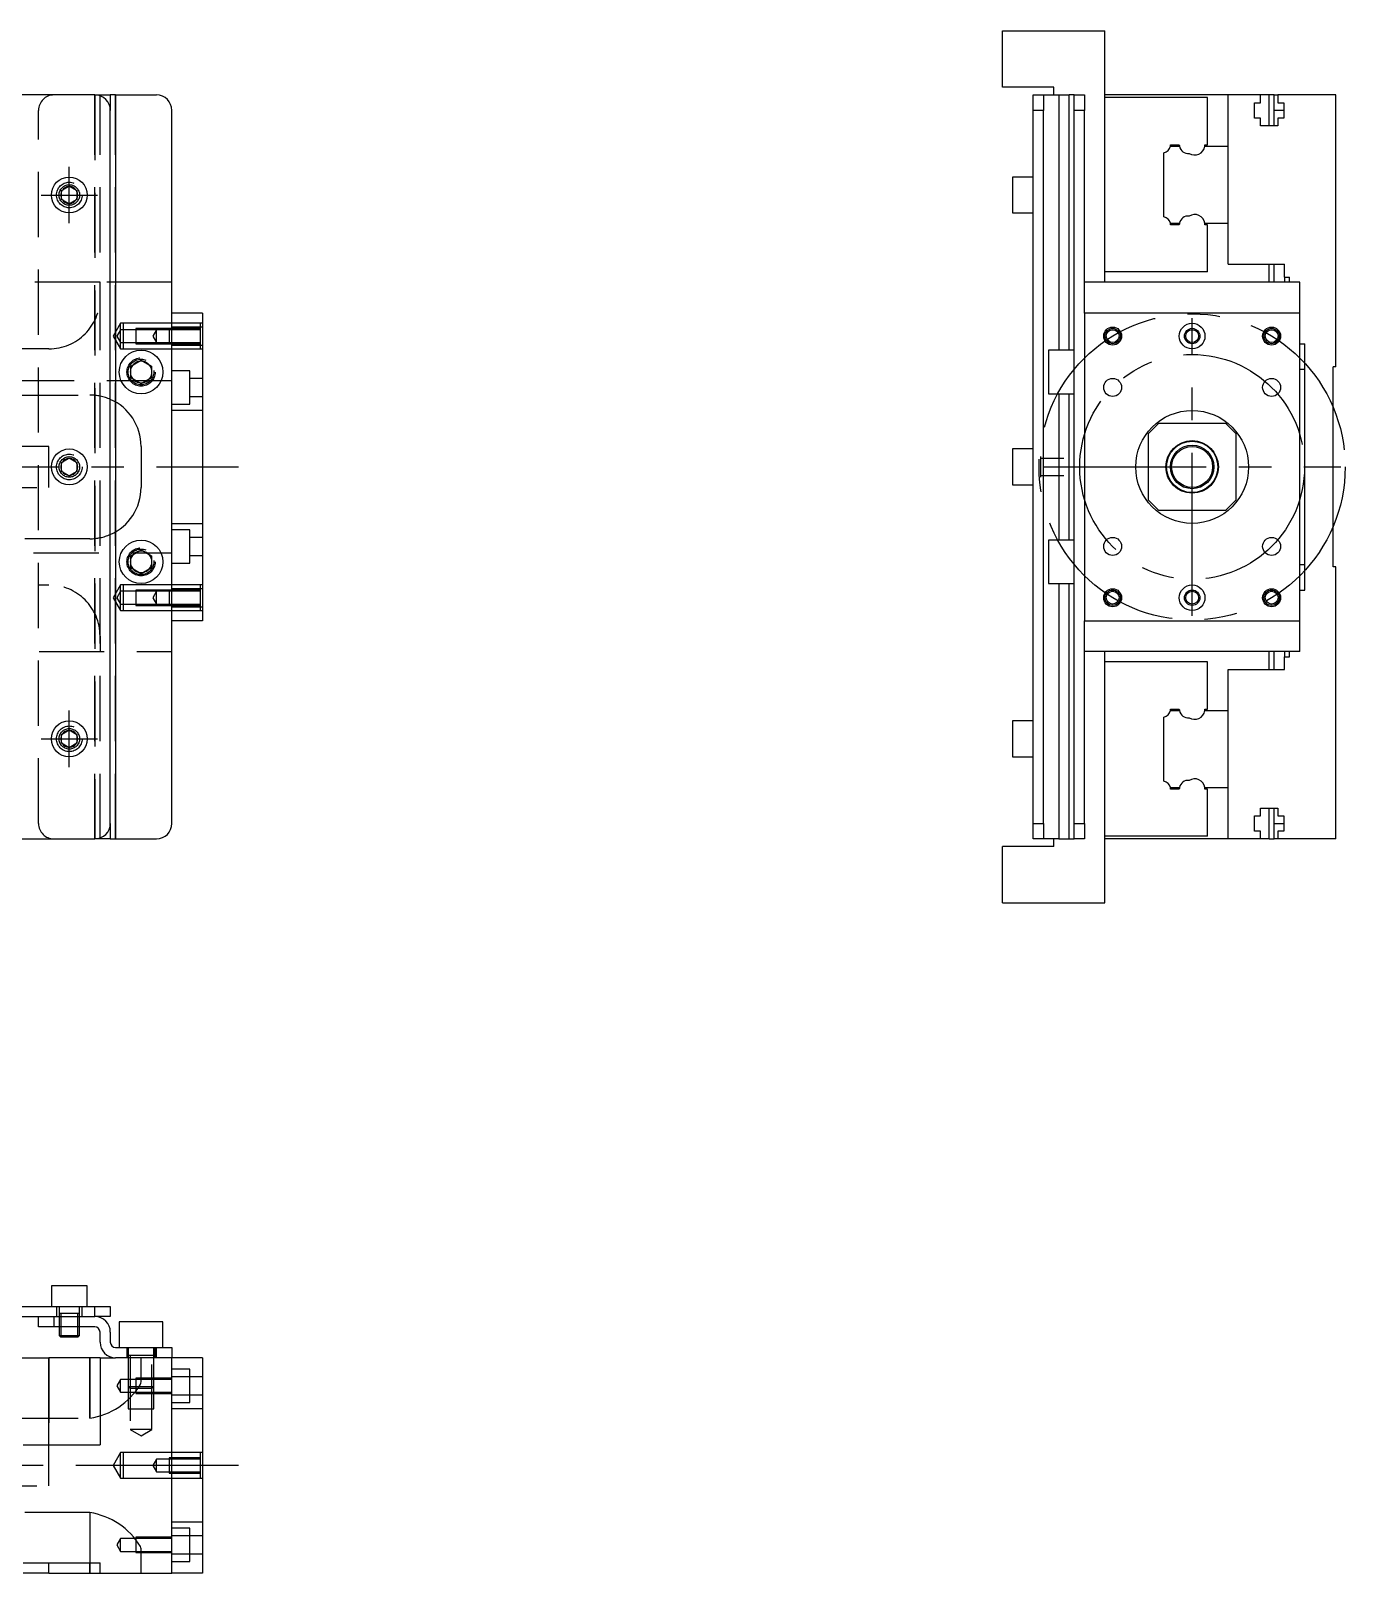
# Model space of a CAD drawing. Extents: x -5 to 735, y -266 to 87.
# Drawn here: x 478.5 to 734.8, y -215.6 to 85 of the extents above; entities that cross this region are included whole.
import ezdxf

# ---------------------------------------------------------------- set-up
doc = ezdxf.new("R2010")
doc.units = 0
doc.linetypes.add('CENTER', pattern=[50.8, 31.75, -6.35, 6.35, -6.35])
doc.linetypes.add('DASHED', pattern=[19.05, 12.7, -6.35])
doc.layers.get('0').update_dxf_attribs({"linetype": 'CONTINUOUS'})
doc.layers.add('CENTER', color=1, linetype='CENTER')

msp = doc.modelspace()

# ---------------------------------------------------------------- linework, layer by layer
at = {"color": 7, "linetype": 'CONTINUOUS'}
for p, q in [((667.97, 74), (667.97, 85)), ((667.97, 85), (687.97, 85)), ((687.97, 36), (687.97, 85)), ((491, 72.5), (3, 72.5)), ((491, 72.5), (494, 72.5)), ((494, 72.5), (494, 69.5)), ((495, 72.5), (494, 72.5)), ((495, 72.5), (495, -72.5)), ((495, 72.5), (503, 72.5)), ((677.97, 74), (667.97, 74)), ((673.97, 72.5), (675.97, 72.5)), ((673.97, 69.5), (673.97, 72.5)), ((675.97, 72.5), (675.97, 69.5)), ((675.97, 72.5), (678.97, 72.5)), ((677.97, 72.5), (677.97, 74)), ((678.97, 72.5), (678.97, 22.75)), ((678.97, 72.5), (680.97, 72.5)), ((680.97, 22.75), (680.97, 72.5)), ((681.97, 72.5), (680.97, 72.5)), ((681.97, 72.5), (683.97, 72.5)), ((681.97, 69.5), (681.97, 72.5)), ((683.97, 72.5), (683.97, 69.5)), ((711.97, 72.5), (687.97, 72.5)), ((718.27, 72.5), (711.97, 72.5)), ((711.97, 62.5), (711.97, 72.5)), ((719.97, 72.5), (718.27, 72.5)), ((718.27, 71), (718.27, 72.5)), ((719.97, 66.5), (719.97, 72.5)), ((720.97, 72.5), (719.97, 72.5)), ((720.97, 72.5), (721.67, 72.5)), ((720.97, 69.5), (720.97, 72.5)), ((721.67, 72.5), (721.67, 71)), ((732.97, 72.5), (721.67, 72.5)), ((732.97, 19.5), (732.97, 72.5)), ((494, -69.5), (494, 69.5)), ((506, -69.5), (506, 69.5)), ((675.97, 69.5), (673.97, 69.5)), ((673.97, -69.5), (673.97, 69.5)), ((675.97, -69.5), (675.97, 69.5)), ((683.97, 69.5), (681.97, 69.5)), ((681.97, -69.5), (681.97, 69.5)), ((683.97, 36), (683.97, 69.5)), ((707.97, 72), (687.97, 72)), ((707.97, 62.8), (707.97, 72)), ((717.12, 71), (718.27, 71)), ((717.12, 68), (717.12, 71)), ((722.82, 69.5), (720.97, 69.5)), ((720.97, 66.5), (720.97, 69.5)), ((721.67, 71), (722.82, 71)), ((722.82, 71), (722.82, 68)), ((718.27, 68), (717.12, 68)), ((718.27, 66.5), (718.27, 68)), ((721.67, 66.5), (718.27, 66.5)), ((721.67, 68), (721.67, 66.5)), ((722.82, 68), (721.67, 68)), ((699.47, 48.75), (699.47, 61.25)), ((700.72, 62.5), (702.5, 62.5)), ((700.77, 62.8), (702.47, 62.8)), ((707.45, 62.5), (711.97, 62.5)), ((707.47, 62.8), (707.97, 62.8)), ((711.97, 47.5), (711.97, 62.5)), ((711.97, 47.5), (711.97, 62.5)), ((484.5, 53.87), (486, 54.73)), ((486, 54.73), (487.5, 53.87)), ((669.97, 56.5), (669.97, 53)), ((673.97, 56.5), (669.97, 56.5)), ((484.5, 52.13), (484.5, 53.87)), ((486, 51.27), (484.5, 52.13)), ((487.5, 52.13), (486, 51.27)), ((487.5, 53.87), (487.5, 52.13)), ((669.97, 53), (669.97, 49.5)), ((669.97, 49.5), (673.97, 49.5)), ((700.72, 47.5), (702.5, 47.5)), ((702.47, 47.2), (700.77, 47.2)), ((707.45, 47.5), (711.97, 47.5)), ((707.97, 47.2), (707.47, 47.2)), ((707.97, 38), (707.97, 47.2)), ((711.97, 39.5), (711.97, 47.5)), ((711.97, 39.5), (722.97, 39.5)), ((719.97, 36), (719.97, 39.5)), ((720.97, 36), (720.97, 39.5)), ((722.97, 37), (722.97, 39.5)), ((707.97, 38), (687.97, 38)), ((722.97, 37), (723.97, 37)), ((722.97, 37), (722.97, 36)), ((723.97, 36), (723.97, 37)), ((506, -36), (506, 36)), ((683.97, 30), (683.97, 36)), ((683.97, 30), (683.97, 36)), ((725.97, 36), (683.97, 36)), ((725.97, 30), (725.97, 36)), ((512, 30), (506, 30)), ((512, 30), (512, -30)), ((683.97, 30), (683.97, -30)), ((725.97, 30), (683.97, 30)), ((725.97, -30), (725.97, 30)), ((676.97, 22.75), (676.97, 18.5)), ((681.97, 22.75), (676.97, 22.75)), ((725.97, 24), (726.97, 24)), ((726.97, -24), (726.97, 24)), ((498, 19.65), (500, 20.81)), ((498, 17.35), (498, 19.65)), ((500, 20.81), (502, 19.65)), ((502, 19.65), (502, 17.35)), ((676.97, 18.5), (676.97, 14.25)), ((726.97, 19), (725.97, 19)), ((732.47, -19.5), (732.47, 19.5)), ((732.97, 19.5), (732.47, 19.5)), ((500, 16.19), (498, 17.35)), ((502, 17.35), (500, 16.19)), ((676.97, 14.25), (681.97, 14.25)), ((678.97, 14.25), (678.97, -14.25)), ((680.97, -14.25), (680.97, 14.25)), ((698.47, 8.5), (696.47, 6.5)), ((696.47, -6.5), (696.47, 6.5)), ((698.47, 8.5), (711.47, 8.5)), ((713.47, 6.5), (711.47, 8.5)), ((713.47, 6.5), (713.47, -6.5)), ((669.97, 3.5), (669.97, 0)), ((673.97, 3.5), (669.97, 3.5)), ((484.5, 0.87), (486, 1.73)), ((484.5, -0.87), (484.5, 0.87)), ((486, 1.73), (487.5, 0.87)), ((487.5, 0.87), (487.5, -0.87)), ((669.97, 0), (669.97, -3.5)), ((675.37, 2), (675.37, 1.65)), ((675.37, 2), (675.37, 0)), ((675.37, 2), (675.37, -2)), ((675.37, 1.65), (675.37, 0)), ((675.97, 1.65), (675.37, 1.65)), ((675.37, 0), (675.37, -1.42)), ((677.97, 1.65), (675.97, 1.65)), ((679.97, 1.65), (677.97, 1.65)), ((486, -1.73), (484.5, -0.87)), ((487.5, -0.87), (486, -1.73)), ((675.37, -1.42), (675.37, -2)), ((675.37, -1.65), (675.97, -1.65)), ((675.97, -1.65), (677.97, -1.65)), ((677.97, -1.65), (679.97, -1.65)), ((669.97, -3.5), (673.97, -3.5)), ((696.47, -6.5), (698.47, -8.5)), ((711.47, -8.5), (698.47, -8.5)), ((711.47, -8.5), (713.47, -6.5)), ((676.97, -14.25), (676.97, -18.5)), ((681.97, -14.25), (676.97, -14.25)), ((498, -17.35), (500, -16.19)), ((498, -19.65), (498, -17.35)), ((500, -16.19), (502, -17.35)), ((502, -17.35), (502, -19.65)), ((500, -20.81), (498, -19.65)), ((502, -19.65), (500, -20.81)), ((676.97, -18.5), (676.97, -22.75)), ((725.97, -19), (726.97, -19)), ((732.97, -19.5), (732.47, -19.5)), ((732.97, -72.5), (732.97, -19.5)), ((676.97, -22.75), (681.97, -22.75)), ((678.97, -22.75), (678.97, -72.5)), ((680.97, -72.5), (680.97, -22.75)), ((725.97, -24), (726.97, -24)), ((512, -30), (506, -30)), ((683.97, -36), (683.97, -30)), ((683.97, -30), (725.97, -30)), ((683.97, -36), (683.97, -30)), ((725.97, -36), (725.97, -30)), ((683.97, -69.5), (683.97, -36)), ((725.97, -36), (683.97, -36)), ((687.97, -85), (687.97, -36)), ((719.97, -39.5), (719.97, -36)), ((720.97, -39.5), (720.97, -36)), ((722.97, -36), (722.97, -37)), ((723.97, -37), (723.97, -36)), ((707.97, -38), (687.97, -38)), ((707.97, -47.2), (707.97, -38)), ((722.97, -37), (723.97, -37)), ((722.97, -39.5), (722.97, -37)), ((711.97, -39.5), (722.97, -39.5)), ((711.97, -47.5), (711.97, -39.5)), ((700.72, -47.5), (702.5, -47.5)), ((700.77, -47.2), (702.47, -47.2)), ((707.45, -47.5), (711.97, -47.5)), ((707.47, -47.2), (707.97, -47.2)), ((711.97, -62.5), (711.97, -47.5)), ((711.97, -62.5), (711.97, -47.5)), ((669.97, -49.5), (669.97, -53)), ((673.97, -49.5), (669.97, -49.5)), ((699.47, -61.25), (699.47, -48.75)), ((484.5, -52.13), (486, -51.27)), ((484.5, -53.87), (484.5, -52.13)), ((486, -54.73), (484.5, -53.87)), ((486, -51.27), (487.5, -52.13)), ((487.5, -53.87), (486, -54.73)), ((487.5, -52.13), (487.5, -53.87)), ((669.97, -53), (669.97, -56.5)), ((669.97, -56.5), (673.97, -56.5)), ((700.72, -62.5), (702.5, -62.5)), ((702.47, -62.8), (700.77, -62.8)), ((707.45, -62.5), (711.97, -62.5)), ((707.97, -62.8), (707.47, -62.8)), ((707.97, -72), (707.97, -62.8)), ((711.97, -72.5), (711.97, -62.5)), ((717.12, -68), (718.27, -68)), ((717.12, -71), (717.12, -68)), ((718.27, -66.5), (721.67, -66.5)), ((718.27, -68), (718.27, -66.5)), ((719.97, -72.5), (719.97, -66.5)), ((720.97, -69.5), (720.97, -66.5)), ((721.67, -66.5), (721.67, -68)), ((721.67, -68), (722.82, -68)), ((722.82, -68), (722.82, -71)), ((494, -69.5), (494, -72.5)), ((673.97, -69.5), (675.97, -69.5)), ((673.97, -72.5), (673.97, -69.5)), ((675.97, -69.5), (675.97, -72.5)), ((681.97, -69.5), (683.97, -69.5)), ((681.97, -72.5), (681.97, -69.5)), ((683.97, -69.5), (683.97, -72.5)), ((707.97, -72), (687.97, -72)), ((718.27, -71), (717.12, -71)), ((718.27, -72.5), (718.27, -71)), ((720.97, -69.5), (722.82, -69.5)), ((720.97, -72.5), (720.97, -69.5)), ((721.67, -71), (721.67, -72.5)), ((722.82, -71), (721.67, -71)), ((3, -72.5), (491, -72.5)), ((494, -72.5), (491, -72.5)), ((494, -72.5), (495, -72.5)), ((495, -72.5), (503, -72.5)), ((667.97, -85), (667.97, -74)), ((677.97, -74), (667.97, -74)), ((675.97, -72.5), (673.97, -72.5)), ((678.97, -72.5), (675.97, -72.5)), ((677.97, -74), (677.97, -72.5)), ((678.97, -72.5), (680.97, -72.5)), ((680.97, -72.5), (681.97, -72.5)), ((683.97, -72.5), (681.97, -72.5)), ((711.97, -72.5), (687.97, -72.5)), ((718.27, -72.5), (711.97, -72.5)), ((719.97, -72.5), (718.27, -72.5)), ((719.97, -72.5), (720.97, -72.5)), ((721.67, -72.5), (720.97, -72.5)), ((732.97, -72.5), (721.67, -72.5)), ((667.97, -85), (687.97, -85)), ((489.5, -159.63), (482.5, -159.63)), ((482.5, -159.63), (482.5, -163.63)), ((489.5, -163.63), (489.5, -159.63)), ((297, -163.63), (491, -163.63)), ((491, -165.63), (491, -163.63)), ((491, -163.63), (494, -163.63)), ((494, -163.63), (494, -165.63)), ((297, -165.63), (483, -165.63)), ((480, -167.63), (480, -165.63)), ((483, -167.63), (480, -167.63)), ((483, -165.63), (491, -165.63)), ((483, -165.63), (483, -167.63)), ((483, -165.63), (491, -165.63)), ((491, -167.63), (483, -167.63)), ((484, -167.63), (484, -169.28)), ((484.35, -167.63), (484.35, -169.63)), ((487.65, -169.63), (487.65, -167.63)), ((488, -169.28), (488, -167.63)), ((494, -165.63), (491, -165.63)), ((504.25, -166.63), (495.75, -166.63)), ((495.75, -166.63), (495.75, -171.63)), ((504.25, -171.63), (504.25, -166.63)), ((484, -169.28), (488, -169.28)), ((484, -169.28), (484.35, -169.63)), ((487.65, -169.63), (484.35, -169.63)), ((487.65, -169.63), (488, -169.28)), ((492, -170.63), (492, -168.63)), ((494, -168.63), (494, -170.63)), ((442, -173.63), (482, -173.63)), ((482, -190.63), (482, -173.63)), ((492, -173.63), (482, -173.63)), ((492, -173.63), (495, -173.63)), ((492, -173.63), (492, -190.63)), ((495, -171.63), (503, -171.63)), ((503, -173.63), (495, -173.63)), ((503, -173.63), (503, -171.63)), ((503, -171.63), (506, -171.63)), ((506, -173.63), (503, -173.63)), ((506, -171.63), (506, -173.63)), ((512, -173.63), (506, -173.63)), ((506, -215.63), (506, -173.63)), ((512, -173.63), (512, -215.63)), ((477, -190.63), (492, -190.63)), ((477, -213.63), (492, -213.63)), ((482, -215.63), (477, -215.63)), ((482, -215.63), (482, -213.63)), ((482, -215.63), (492, -215.63)), ((492, -215.63), (492, -213.63)), ((492, -215.63), (506, -215.63)), ((512, -215.63), (506, -215.63))]:
    msp.add_line(p, q, dxfattribs=at)
at = {"color": 3, "linetype": 'DASHED'}
for p, q in [((491, -72.5), (491, 72.5)), ((491, 72.5), (491, -72.5)), ((492, -72.5), (492, 72.5)), ((495, -72.5), (495, 72.5)), ((480, -69.5), (480, 69.5)), ((484, 53), (484.03, 53.35)), ((492, 36), (442, 36)), ((506, 36), (492, 36)), ((492, 33), (492, 36)), ((496, 28), (494.56, 25.5)), ((496, 26.75), (496, 28)), ((496.5, 28), (496, 28)), ((496.5, 28), (496.5, 23)), ((506, 28), (496.5, 28)), ((511.5, 28), (506, 28)), ((512, 27.25), (506, 27.25)), ((511.5, 28), (511.5, 23)), ((512, 28), (511.5, 28)), ((494.56, 25.5), (496, 23)), ((496, 26.75), (495.28, 25.5)), ((495.28, 25.5), (496, 24.25)), ((496, 24.25), (496, 26.75)), ((499, 26.75), (496, 26.75)), ((496, 23), (496, 24.25)), ((496, 24.25), (499, 24.25)), ((499, 27), (499, 24)), ((506, 27), (499, 27)), ((506, 26.75), (499, 26.75)), ((499, 24.25), (506, 24.25)), ((503, 26.75), (502.28, 25.5)), ((502.28, 25.5), (503, 24.25)), ((503, 24.25), (503, 26.75)), ((505.5, 27), (505.5, 24)), ((511.5, 27), (506, 27)), ((511.5, 26.75), (506, 26.75)), ((506, 24.25), (511.5, 24.25)), ((482, 23), (442, 23)), ((496, 23), (496.5, 23)), ((496.5, 23), (506, 23)), ((499, 24), (506, 24)), ((506, 24), (511.5, 24)), ((506, 23.75), (512, 23.75)), ((506, 23), (511.5, 23)), ((511.5, 23), (512, 23)), ((502.48, 18.79), (502.5, 18.5)), ((509.5, 18.75), (506, 18.75)), ((509.5, 12.25), (509.5, 18.75)), ((506, 16.75), (460, 16.75)), ((512, 17.25), (509.5, 17.25)), ((475, 14), (490, 14)), ((506, 12.25), (509.5, 12.25)), ((509.5, 13.75), (512, 13.75)), ((512, 11), (506, 11)), ((482, 4), (467, 4)), ((482, 0), (482, 4)), ((500, 4), (500, -4)), ((482, -4), (482, 0)), ((484, 0), (484.02, 0.3)), ((467, -4), (482, -4)), ((506, -11), (512, -11)), ((490, -14), (475, -14)), ((509.5, -12.25), (506, -12.25)), ((509.5, -18.75), (509.5, -12.25)), ((512, -13.75), (509.5, -13.75)), ((460, -16.75), (506, -16.75)), ((509.5, -17.25), (512, -17.25)), ((502.48, -18.21), (502.5, -18.5)), ((506, -18.75), (509.5, -18.75)), ((442, -23), (482, -23)), ((496, -23), (494.56, -25.5)), ((496, -24.25), (496, -23)), ((496.5, -23), (496, -23)), ((496.5, -23), (496.5, -28)), ((506, -23), (496.5, -23)), ((499, -24), (499, -27)), ((506, -24), (499, -24)), ((505.5, -24), (505.5, -27)), ((511.5, -23), (506, -23)), ((512, -23.75), (506, -23.75)), ((511.5, -24), (506, -24)), ((511.5, -23), (511.5, -28)), ((512, -23), (511.5, -23)), ((494.56, -25.5), (496, -28)), ((496, -24.25), (495.28, -25.5)), ((495.28, -25.5), (496, -26.75)), ((496, -26.75), (496, -24.25)), ((499, -24.25), (496, -24.25)), ((496, -28), (496, -26.75)), ((496, -26.75), (499, -26.75)), ((506, -24.25), (499, -24.25)), ((499, -26.75), (506, -26.75)), ((499, -27), (506, -27)), ((503, -24.25), (502.28, -25.5)), ((502.28, -25.5), (503, -26.75)), ((503, -26.75), (503, -24.25)), ((511.5, -24.25), (506, -24.25)), ((506, -26.75), (511.5, -26.75)), ((506, -27), (511.5, -27)), ((496, -28), (496.5, -28)), ((496.5, -28), (506, -28)), ((506, -27.25), (512, -27.25)), ((506, -28), (511.5, -28)), ((511.5, -28), (512, -28)), ((492, -33), (492, -36)), ((442, -36), (506, -36)), ((487.97, -52.67), (488, -53)), ((483.5, -163.63), (483.5, -165.63)), ((484, -163.63), (484, -167.63)), ((488, -165.03), (484, -165.03)), ((484.35, -165.03), (484.35, -167.63)), ((487.65, -167.63), (487.65, -165.03)), ((488, -167.63), (488, -163.63)), ((488.5, -165.63), (488.5, -163.63)), ((484, -165.63), (484, -167.63)), ((488, -167.63), (488, -165.63)), ((482, -173.63), (482, -190.63)), ((490, -173.63), (490, -185.43)), ((490, -185.43), (490, -173.63)), ((497.25, -171.63), (497.25, -173.63)), ((497.5, -171.63), (497.5, -183.63)), ((502.5, -173.23), (497.5, -173.23)), ((497.9, -173.23), (497.9, -187.63)), ((500, -178.36), (500, -173.63)), ((502.1, -187.63), (502.1, -173.23)), ((502.5, -183.63), (502.5, -171.63)), ((502.75, -173.63), (502.75, -171.63)), ((509.5, -175.88), (506, -175.88)), ((509.5, -182.38), (509.5, -175.88)), ((496, -177.88), (495.28, -179.13)), ((495.28, -179.13), (496, -180.38)), ((496, -180.38), (496, -177.88)), ((499, -177.88), (496, -177.88)), ((497.5, -179.23), (499, -179.23)), ((497.5, -179.23), (497.9, -179.63)), ((499, -179.63), (497.9, -179.63)), ((499, -177.63), (499, -180.63)), ((506, -177.63), (499, -177.63)), ((506, -177.88), (499, -177.88)), ((499, -179.23), (502.5, -179.23)), ((502.1, -179.63), (499, -179.63)), ((499.84, -178.91), (499.96, -178.61)), ((499.96, -178.61), (500, -178.36)), ((502.1, -179.63), (502.5, -179.23)), ((512, -177.38), (506, -177.38)), ((496, -180.38), (499, -180.38)), ((499, -180.38), (506, -180.38)), ((499, -180.63), (506, -180.63)), ((506, -180.88), (512, -180.88)), ((506, -182.38), (509.5, -182.38)), ((475, -185.43), (490, -185.43)), ((497.5, -183.63), (502.5, -183.63)), ((512, -183.63), (506, -183.63)), ((500, -187.63), (497.9, -187.63)), ((497.9, -187.63), (500, -188.84)), ((502.1, -187.63), (500, -187.63)), ((500, -188.84), (502.1, -187.63)), ((482, -198.63), (482, -190.63)), ((496, -192.13), (494.56, -194.63)), ((496, -197.13), (496, -192.13)), ((496.5, -192.13), (496, -192.13)), ((496.5, -192.13), (496.5, -197.13)), ((506, -192.13), (496.5, -192.13)), ((511.5, -192.13), (506, -192.13)), ((511.5, -192.13), (511.5, -197.13)), ((512, -192.13), (511.5, -192.13)), ((494.56, -194.63), (496, -197.13)), ((503, -193.38), (502.28, -194.63)), ((502.28, -194.63), (503, -195.88)), ((503, -195.88), (503, -193.38)), ((505.5, -193.38), (503, -193.38)), ((505.5, -193.13), (505.5, -196.13)), ((506, -193.13), (505.5, -193.13)), ((511.5, -193.38), (505.5, -193.38)), ((511.5, -193.13), (506, -193.13)), ((496, -197.13), (496.5, -197.13)), ((496.5, -197.13), (506, -197.13)), ((503, -195.88), (505.5, -195.88)), ((505.5, -195.88), (511.5, -195.88)), ((505.5, -196.13), (506, -196.13)), ((506, -196.13), (511.5, -196.13)), ((506, -197.13), (511.5, -197.13)), ((511.5, -197.13), (512, -197.13)), ((467, -198.63), (482, -198.63)), ((490, -203.83), (475, -203.83)), ((490, -203.83), (490, -215.63)), ((506, -205.63), (512, -205.63)), ((509.5, -206.88), (506, -206.88)), ((509.5, -213.38), (509.5, -206.88)), ((496, -208.88), (495.28, -210.13)), ((495.28, -210.13), (496, -211.38)), ((496, -211.38), (496, -208.88)), ((499, -208.88), (496, -208.88)), ((499, -208.63), (499, -211.63)), ((506, -208.63), (499, -208.63)), ((506, -208.88), (499, -208.88)), ((499.97, -210.67), (499.87, -210.41)), ((512, -208.38), (506, -208.38)), ((496, -211.38), (499, -211.38)), ((499, -211.38), (506, -211.38)), ((499, -211.63), (506, -211.63)), ((500, -210.9), (499.97, -210.67)), ((500, -215.63), (500, -210.9)), ((506, -211.88), (512, -211.88)), ((506, -213.38), (509.5, -213.38)), ((490, -215.63), (490, -213.63))]:
    msp.add_line(p, q, dxfattribs=at)
at = {"color": 1, "linetype": 'CENTER'}
for p, q in [((486, 47.5), (486, 58.5)), ((480.5, 53), (491.5, 53)), ((704.97, -29), (704.97, 29)), ((675.97, 0), (733.97, 0)), ((486, -58.5), (486, -47.5)), ((480.5, -53), (491.5, -53))]:
    msp.add_line(p, q, dxfattribs=at)
at = {"color": 7, "linetype": 'CONTINUOUS'}
for centre, radius in [((486, 53), 3.5), ((689.47, 25.5), 1.75), ((704.97, 25.5), 2.5), ((720.47, 25.5), 1.75), ((689.47, 25.5), 1.25), ((704.97, 25.5), 1.25), ((720.47, 25.5), 1.25), ((500, 18.5), 4.25), ((689.47, 15.5), 1.75), ((720.47, 15.5), 1.75), ((704.97, 0), 11), ((486, 0), 3.5), ((704.97, 0), 5.12), ((704.97, 0), 5), ((704.97, 0), 4.25), ((704.97, 0), 4), ((500, -18.5), 4.25), ((689.47, -15.5), 1.75), ((720.47, -15.5), 1.75), ((689.47, -25.5), 1.75), ((704.97, -25.5), 2.5), ((720.47, -25.5), 1.75), ((689.47, -25.5), 1.25), ((704.97, -25.5), 1.25), ((720.47, -25.5), 1.25), ((486, -53), 3.5)]:
    msp.add_circle(centre, radius, dxfattribs=at)
at = {"color": 3, "linetype": 'DASHED'}
for centre, radius in [((486, 53), 2.5), ((486, 53), 2), ((500, 18.5), 2.75), ((500, 18.5), 2.5), ((486, 0), 2.5), ((486, 0), 2), ((500, -18.5), 2.75), ((500, -18.5), 2.5), ((486, -53), 2.5), ((486, -53), 2)]:
    msp.add_circle(centre, radius, dxfattribs=at)
at = {"color": 1, "linetype": 'CENTER'}
for radius in [29.84, 21.92]:
    msp.add_circle((704.97, 0), radius, dxfattribs=at)
at = {"color": 3, "linetype": 'CONTINUOUS'}
for centre in [(689.47, 25.5), (704.97, 25.5), (720.47, 25.5), (689.47, -25.5), (704.97, -25.5), (720.47, -25.5)]:
    msp.add_circle(centre, 1.5, dxfattribs=at)
at = {"color": 3, "linetype": 'DASHED'}
for centre, radius, start, end in [((483, 69.5), 3, 90, 180), ((482, 33), 10, 270, 0), ((490, 4), 10, 66.4218, 90), ((490, 4), 10, 0, 66.4218), ((490, -4), 10, 293.5782, 0), ((490, -4), 10, 270, 293.5782), ((482, -33), 10, 0, 90), ((483, -69.5), 3, 180, 270), ((487.82, -171.46), 14.15, 278.8824, 328.2232), ((487.8, -217.81), 14.16, 31.5026, 81.0553)]:
    msp.add_arc(centre, radius, start, end, dxfattribs=at)
at = {"color": 7, "linetype": 'CONTINUOUS'}
for centre, radius, start, end in [((491, 69.5), 3, 0, 90), ((503, 69.5), 3, 0, 90), ((699.07, 62.9), 1.7, 283.609, 346.391), ((699.07, 62.9), 1.7, 346.391, 356.6277), ((704.17, 62.8), 1.7, 180, 190.1642), ((704.17, 62.8), 1.7, 190.1642, 277.5402), ((705.47, 62.8), 2, 237.421, 351.3731), ((705.47, 62.8), 2, 351.3731, 0), ((486, 53), 1.65, 95.38, 144.62), ((486, 53), 1.65, 84.62, 95.38), ((486, 53), 1.65, 35.38, 84.62), ((486, 53), 1.65, 155.38, 180), ((486, 53), 1.65, 180, 204.62), ((486, 53), 1.65, 144.62, 155.38), ((486, 53), 1.65, 204.62, 215.38), ((486, 53), 1.65, 215.38, 264.62), ((486, 53), 1.65, 264.62, 275.38), ((486, 53), 1.65, 275.38, 324.62), ((486, 53), 1.65, 24.62, 35.38), ((486, 53), 1.65, 324.62, 335.38), ((486, 53), 1.65, 335.38, 24.62), ((699.07, 47.1), 1.7, 13.609, 76.391), ((704.17, 47.2), 1.7, 82.4598, 169.8358), ((705.47, 47.2), 2, 8.6269, 122.579), ((699.07, 47.1), 1.7, 3.3723, 13.609), ((704.17, 47.2), 1.7, 169.8358, 180), ((705.47, 47.2), 2, 0, 8.6269), ((500, 18.5), 2.1, 162.2472, 180), ((500, 18.5), 2.1, 180, 197.7528), ((500, 18.5), 2.1, 137.7528, 162.2472), ((500, 18.5), 2.1, 102.2472, 137.7528), ((500, 18.5), 2.1, 77.7528, 102.2472), ((500, 18.5), 2.1, 42.2472, 77.7528), ((500, 18.5), 2.1, 17.7528, 42.2472), ((500, 18.5), 2.1, 342.2472, 17.7528), ((500, 18.5), 2.1, 197.7528, 222.2472), ((500, 18.5), 2.1, 222.2472, 257.7528), ((500, 18.5), 2.1, 257.7528, 282.2472), ((500, 18.5), 2.1, 282.2472, 317.7528), ((500, 18.5), 2.1, 317.7528, 342.2472), ((486, 0), 1.65, 155.38, 180), ((486, 0), 1.65, 180, 204.62), ((486, 0), 1.65, 144.62, 155.38), ((486, 0), 1.65, 95.38, 144.62), ((486, 0), 1.65, 84.62, 95.38), ((486, 0), 1.65, 35.38, 84.62), ((486, 0), 1.65, 24.62, 35.38), ((486, 0), 1.65, 335.38, 24.62), ((486, 0), 1.65, 204.62, 215.38), ((486, 0), 1.65, 215.38, 264.62), ((486, 0), 1.65, 264.62, 275.38), ((486, 0), 1.65, 275.38, 324.62), ((486, 0), 1.65, 324.62, 335.38), ((500, -18.5), 2.1, 162.2472, 180), ((500, -18.5), 2.1, 137.7528, 162.2472), ((500, -18.5), 2.1, 102.2472, 137.7528), ((500, -18.5), 2.1, 77.7528, 102.2472), ((500, -18.5), 2.1, 42.2472, 77.7528), ((500, -18.5), 2.1, 17.7528, 42.2472), ((500, -18.5), 2.1, 342.2472, 17.7528), ((500, -18.5), 2.1, 180, 197.7528), ((500, -18.5), 2.1, 197.7528, 222.2472), ((500, -18.5), 2.1, 222.2472, 257.7528), ((500, -18.5), 2.1, 257.7528, 282.2472), ((500, -18.5), 2.1, 282.2472, 317.7528), ((500, -18.5), 2.1, 317.7528, 342.2472), ((699.07, -47.1), 1.7, 283.609, 346.391), ((699.07, -47.1), 1.7, 346.391, 356.6277), ((704.17, -47.2), 1.7, 180, 190.1642), ((704.17, -47.2), 1.7, 190.1642, 277.5402), ((705.47, -47.2), 2, 237.421, 351.3731), ((705.47, -47.2), 2, 351.3731, 0), ((486, -53), 1.65, 155.38, 180), ((486, -53), 1.65, 180, 204.62), ((486, -53), 1.65, 144.62, 155.38), ((486, -53), 1.65, 204.62, 215.38), ((486, -53), 1.65, 95.38, 144.62), ((486, -53), 1.65, 215.38, 264.62), ((486, -53), 1.65, 84.62, 95.38), ((486, -53), 1.65, 35.38, 84.62), ((486, -53), 1.65, 275.38, 324.62), ((486, -53), 1.65, 24.62, 35.38), ((486, -53), 1.65, 324.62, 335.38), ((486, -53), 1.65, 335.38, 24.62), ((486, -53), 1.65, 264.62, 275.38), ((699.07, -62.9), 1.7, 13.609, 76.391), ((699.07, -62.9), 1.7, 3.3723, 13.609), ((704.17, -62.8), 1.7, 169.8358, 180), ((704.17, -62.8), 1.7, 82.4598, 169.8358), ((705.47, -62.8), 2, 8.6269, 122.579), ((705.47, -62.8), 2, 0, 8.6269), ((491, -69.5), 3, 270, 0), ((503, -69.5), 3, 270, 0), ((491, -168.63), 3, 0, 90), ((491, -168.63), 1, 0, 90), ((495, -170.63), 3, 180, 270), ((495, -170.63), 1, 180, 270)]:
    msp.add_arc(centre, radius, start, end, dxfattribs=at)
at = {"layer": 'CENTER', "color": 1, "linetype": 'CENTER'}
for p, q in [((-5, 0), (519, 0)), ((519, -194.63), (-5, -194.63))]:
    msp.add_line(p, q, dxfattribs=at)

doc.saveas('drawing.dxf')
